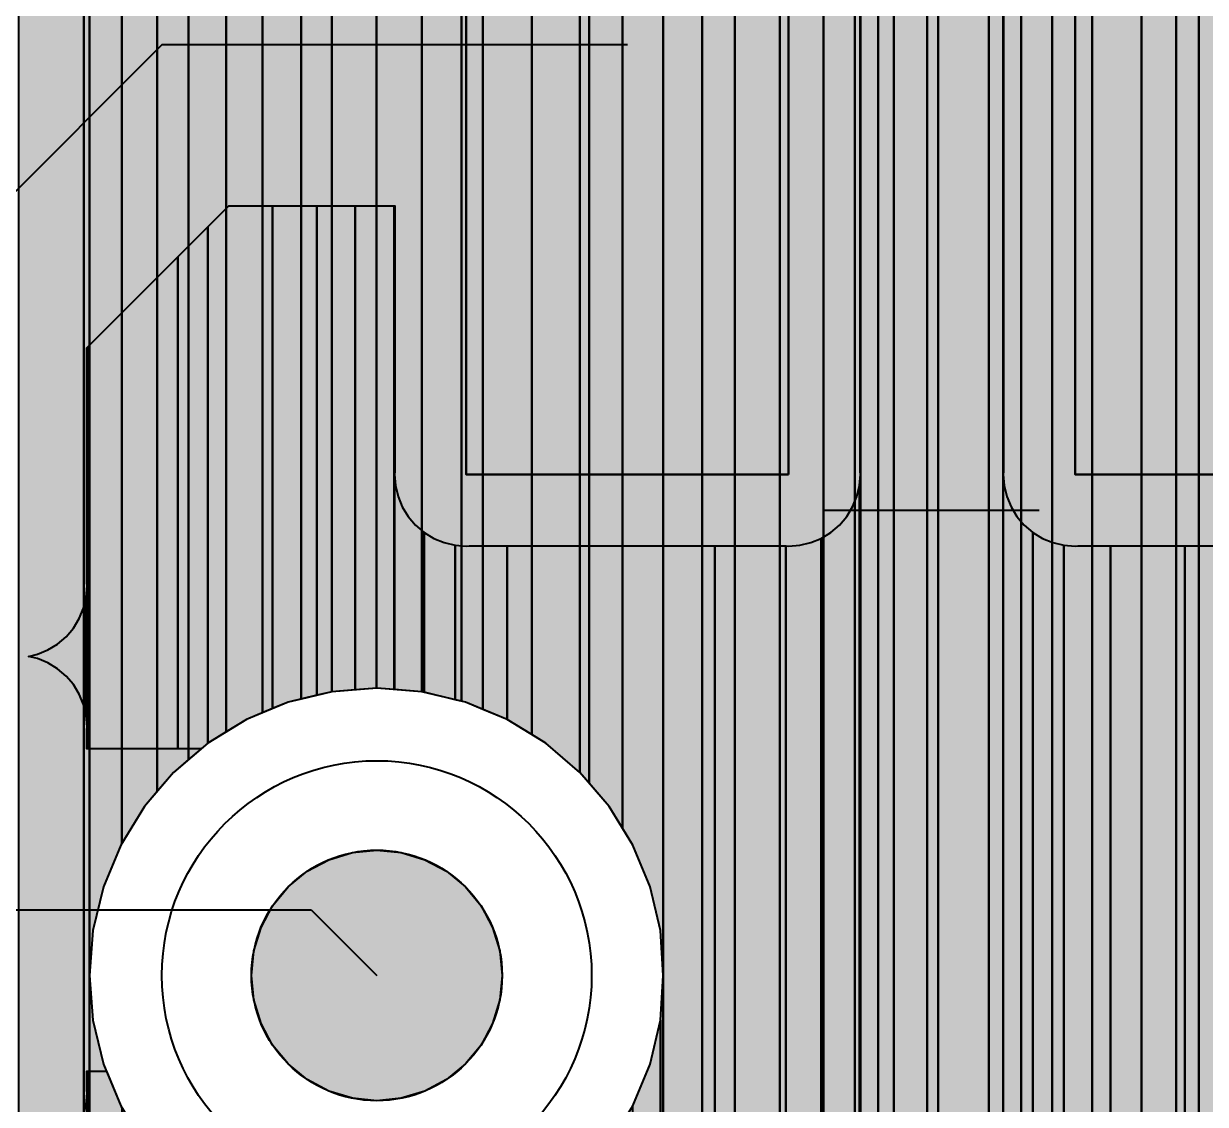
# Model space of a CAD drawing. Header units: millimetres. Extents: x 2 to 110, y 3 to 56.
# Drawn here: x 69.881 to 74.073, y 41.852 to 45.688 of the extents above; entities that cross this region are included whole.
import ezdxf

# ---------------------------------------------------------------- set-up
doc = ezdxf.new("R2010")
doc.units = ezdxf.units.MM
for name, color, linetype in [('bottom_copper', 7, 'Continuous'), ('drill_plated', 7, 'Continuous'), ('top_copper', 7, 'Continuous'), ('top_silk', 7, 'Continuous')]:
    doc.layers.add(name, color=color, linetype=linetype)

# ---------------------------------------------------------------- blocks, each defined once
blk = doc.blocks.new('Block24563')
at = {"layer": 'bottom_copper', "lineweight": 40}
for points in [[(1.1938, 22.1541), (1.0575, 22.0705), (1.016, 22.035), (1.016, 51.435), (1.1938, 51.435), (1.1938, 22.1541)], [(1.016, 22.035), (0.9359, 21.9666), (0.9359, 49.412), (0.9663, 49.4854), (1.006, 49.6506), (1.016, 49.82), (1.016, 22.035)], [(0.9359, 21.9666), (0.832, 21.845), (0.8125, 21.8132), (0.8125, 49.1835), (0.9013, 49.3284), (0.9359, 49.412), (0.9359, 21.9666)], [(0.8125, 21.8132), (0.7484, 21.7087), (0.6872, 21.5609), (0.6499, 21.4054), (0.6374, 21.246), (0.6374, 48.999), (0.7022, 49.0543), (0.8125, 49.1835), (0.8125, 21.8132)], [(0.6374, 2.2585), (0.5845, 2.1965), (0.4957, 2.0516), (0.4957, 48.8966), (0.573, 48.944), (0.6374, 48.999), (0.6374, 2.2585)], [(0.4957, 2.0516), (0.4307, 1.8946), (0.391, 1.7294), (0.3865, 1.6721), (0.3865, 48.838), (0.4281, 48.8552), (0.4957, 48.8966), (0.4957, 2.0516)], [(0.3865, 24.294), (0.3771, 24.4534), (0.3398, 24.6089), (0.2786, 24.7567), (0.2711, 24.7689), (0.2711, 48.7902), (0.3865, 48.838), (0.3865, 24.294)], [(0.2711, 24.7689), (0.195, 24.893), (0.0911, 25.0146), (0.0911, 48.7493), (0.1059, 48.7505), (0.2711, 48.7902), (0.2711, 24.7689)], [(0.0911, 25.0146), (-0.0305, 25.1185), (-0.0652, 25.1398), (-0.0652, 48.7373), (-0.0635, 48.7372), (0.0911, 48.7493), (0.0911, 25.0146)]]:
    blk.add_hatch(color=7, dxfattribs=at).paths.add_polyline_path(points, flags=0)
at = {"layer": 'bottom_copper', "color": 7, "lineweight": 40}
for points in [[(1.1938, 22.1541), (1.0575, 22.0705), (1.016, 22.035), (1.016, 51.435), (1.1938, 51.435), (1.1938, 22.1541)], [(1.016, 22.035), (0.9359, 21.9666), (0.9359, 49.412), (0.9663, 49.4854), (1.006, 49.6506), (1.016, 49.82), (1.016, 22.035)], [(0.9359, 21.9666), (0.832, 21.845), (0.8125, 21.8132), (0.8125, 49.1835), (0.9013, 49.3284), (0.9359, 49.412), (0.9359, 21.9666)], [(0.8125, 21.8132), (0.7484, 21.7087), (0.6872, 21.5609), (0.6499, 21.4054), (0.6374, 21.246), (0.6374, 48.999), (0.7022, 49.0543), (0.8125, 49.1835), (0.8125, 21.8132)], [(0.6374, 2.2585), (0.5845, 2.1965), (0.4957, 2.0516), (0.4957, 48.8966), (0.573, 48.944), (0.6374, 48.999), (0.6374, 2.2585)], [(0.4957, 2.0516), (0.4307, 1.8946), (0.391, 1.7294), (0.3865, 1.6721), (0.3865, 48.838), (0.4281, 48.8552), (0.4957, 48.8966), (0.4957, 2.0516)], [(0.3865, 24.294), (0.3771, 24.4534), (0.3398, 24.6089), (0.2786, 24.7567), (0.2711, 24.7689), (0.2711, 48.7902), (0.3865, 48.838), (0.3865, 24.294)], [(0.2711, 24.7689), (0.195, 24.893), (0.0911, 25.0146), (0.0911, 48.7493), (0.1059, 48.7505), (0.2711, 48.7902), (0.2711, 24.7689)], [(0.0911, 25.0146), (-0.0305, 25.1185), (-0.0652, 25.1398), (-0.0652, 48.7373), (-0.0635, 48.7372), (0.0911, 48.7493), (0.0911, 25.0146)]]:
    blk.add_lwpolyline(points, close=True, dxfattribs=at)
blk = doc.blocks.new('Block25898')
at = {"layer": 'bottom_copper', "lineweight": 40}
for points in [[(0.39, 37.2115), (0.3033, 37.2647), (0.2161, 37.3008), (0.2161, 49.0196), (0.39, 49.0196), (0.39, 37.2115)], [(0.5612, 37.0772), (0.4396, 37.1811), (0.39, 37.2115), (0.39, 49.0196), (0.5612, 49.0196), (0.5612, 37.0772)], [(0.5938, 37.039), (0.5612, 37.0772), (0.5612, 49.0196), (0.5938, 49.0196), (0.5938, 37.039)], [(0.2161, 37.3008), (0.1555, 37.3259), (0.1413, 37.3293), (0.1413, 47.0093), (0.1664, 47.07), (0.2061, 47.2352), (0.2161, 47.4046), (0.2161, 37.3008)], [(0.7118, 36.8794), (0.6651, 36.9556), (0.5938, 37.039), (0.5938, 47.4046), (0.6071, 47.2352), (0.6468, 47.07), (0.7118, 46.913), (0.7118, 36.8794)], [(0.1413, 37.3293), (0, 37.3632), (0, 46.7533), (0.0126, 46.7681), (0.1014, 46.913), (0.1413, 47.0093), (0.1413, 37.3293)], [(0.8566, 36.3566), (0.8472, 36.516), (0.8099, 36.6715), (0.7487, 36.8193), (0.7118, 36.8794), (0.7118, 46.913), (0.8006, 46.7681), (0.8566, 46.7025), (0.8566, 36.3566)], [(0, 37.3632), (-0.1594, 37.3757), (-0.161, 37.3756), (-0.161, 46.5849), (-0.0977, 46.6389), (0, 46.7533), (0, 37.3632)], [(0.9952, 22.8886), (0.9512, 22.8852), (0.8566, 22.8625), (0.8566, 46.7025), (0.9109, 46.6389), (0.9952, 46.5669), (0.9952, 22.8886)], [(1.1106, 22.8977), (0.9952, 22.8886), (0.9952, 46.5669), (1.0401, 46.5286), (1.1106, 46.4854), (1.1106, 22.8977)], [(1.27, 22.8852), (1.1106, 22.8977), (1.1106, 46.4854), (1.185, 46.4398), (1.27, 46.4046), (1.27, 22.8852)], [(1.4255, 22.8479), (1.27, 22.8852), (1.27, 46.4046), (1.342, 46.3748), (1.4255, 46.3547), (1.4255, 22.8479)], [(1.5366, 22.8019), (1.4255, 22.8479), (1.4255, 46.3547), (1.5072, 46.3351), (1.5366, 46.3328), (1.5366, 22.8019)], [(1.6749, 22.7244), (1.5733, 22.7867), (1.5366, 22.8019), (1.5366, 46.3328), (1.6749, 46.3219), (1.6749, 22.7244)], [(0.8566, 22.8625), (0.7957, 22.8479), (0.7487, 22.8284), (0.7487, 35.8939), (0.8099, 36.0417), (0.8472, 36.1972), (0.8566, 36.3566), (0.8566, 22.8625)]]:
    blk.add_hatch(color=7, dxfattribs=at).paths.add_polyline_path(points, flags=0)
at = {"layer": 'bottom_copper', "color": 7, "lineweight": 40}
for points in [[(0.39, 37.2115), (0.3033, 37.2647), (0.2161, 37.3008), (0.2161, 49.0196), (0.39, 49.0196), (0.39, 37.2115)], [(0.5612, 37.0772), (0.4396, 37.1811), (0.39, 37.2115), (0.39, 49.0196), (0.5612, 49.0196), (0.5612, 37.0772)], [(0.5938, 37.039), (0.5612, 37.0772), (0.5612, 49.0196), (0.5938, 49.0196), (0.5938, 37.039)], [(0.2161, 37.3008), (0.1555, 37.3259), (0.1413, 37.3293), (0.1413, 47.0093), (0.1664, 47.07), (0.2061, 47.2352), (0.2161, 47.4046), (0.2161, 37.3008)], [(0.7118, 36.8794), (0.6651, 36.9556), (0.5938, 37.039), (0.5938, 47.4046), (0.6071, 47.2352), (0.6468, 47.07), (0.7118, 46.913), (0.7118, 36.8794)], [(0.1413, 37.3293), (0, 37.3632), (0, 46.7533), (0.0126, 46.7681), (0.1014, 46.913), (0.1413, 47.0093), (0.1413, 37.3293)], [(0.8566, 36.3566), (0.8472, 36.516), (0.8099, 36.6715), (0.7487, 36.8193), (0.7118, 36.8794), (0.7118, 46.913), (0.8006, 46.7681), (0.8566, 46.7025), (0.8566, 36.3566)], [(0, 37.3632), (-0.1594, 37.3757), (-0.161, 37.3756), (-0.161, 46.5849), (-0.0977, 46.6389), (0, 46.7533), (0, 37.3632)], [(0.9952, 22.8886), (0.9512, 22.8852), (0.8566, 22.8625), (0.8566, 46.7025), (0.9109, 46.6389), (0.9952, 46.5669), (0.9952, 22.8886)], [(1.1106, 22.8977), (0.9952, 22.8886), (0.9952, 46.5669), (1.0401, 46.5286), (1.1106, 46.4854), (1.1106, 22.8977)], [(1.27, 22.8852), (1.1106, 22.8977), (1.1106, 46.4854), (1.185, 46.4398), (1.27, 46.4046), (1.27, 22.8852)], [(1.4255, 22.8479), (1.27, 22.8852), (1.27, 46.4046), (1.342, 46.3748), (1.4255, 46.3547), (1.4255, 22.8479)], [(1.5366, 22.8019), (1.4255, 22.8479), (1.4255, 46.3547), (1.5072, 46.3351), (1.5366, 46.3328), (1.5366, 22.8019)], [(1.6749, 22.7244), (1.5733, 22.7867), (1.5366, 22.8019), (1.5366, 46.3328), (1.6749, 46.3219), (1.6749, 22.7244)], [(0.8566, 22.8625), (0.7957, 22.8479), (0.7487, 22.8284), (0.7487, 35.8939), (0.8099, 36.0417), (0.8472, 36.1972), (0.8566, 36.3566), (0.8566, 22.8625)]]:
    blk.add_lwpolyline(points, close=True, dxfattribs=at)
blk = doc.blocks.new('Block27405')
at = {"layer": 'bottom_copper', "lineweight": 40}
for points in [[(2.1763, 39.791), (2.0185, 39.7786), (2.0185, 48.8877), (2.1104, 48.944), (2.1763, 49.0003), (2.1763, 39.791)], [(1.1393, 2.6395), (0.9079, 2.6395), (0.9079, 48.9008), (0.9823, 48.8552), (1.1393, 48.7902), (1.1393, 2.6395)], [(2.0185, 39.7786), (1.9093, 39.7524), (1.9093, 48.8319), (1.9655, 48.8552), (2.0185, 48.8877), (2.0185, 39.7786)], [(1.9093, 39.7524), (1.863, 39.7413), (1.773, 39.704), (1.773, 48.7817), (1.8085, 48.7902), (1.9093, 48.8319), (1.9093, 39.7524)], [(1.1588, 2.6395), (1.1393, 2.6395), (1.1393, 48.7902), (1.1588, 48.7855), (1.1588, 2.6395)], [(1.2734, 39.2406), (1.2698, 39.2347), (1.2086, 39.0869), (1.1713, 38.9314), (1.1588, 38.772), (1.1588, 48.7855), (1.2734, 48.758), (1.2734, 39.2406)], [(1.3991, 39.4245), (1.3534, 39.371), (1.2734, 39.2406), (1.2734, 48.758), (1.3045, 48.7505), (1.3991, 48.7431), (1.3991, 39.4245)], [(1.6433, 39.636), (1.5789, 39.5965), (1.5104, 39.538), (1.5104, 48.7401), (1.6433, 48.7505), (1.6433, 39.636)], [(1.773, 39.704), (1.7152, 39.6801), (1.6433, 39.636), (1.6433, 48.7505), (1.773, 48.7817), (1.773, 39.704)], [(1.5104, 39.538), (1.4573, 39.4926), (1.3991, 39.4245), (1.3991, 48.7431), (1.4739, 48.7372), (1.5104, 48.7401), (1.5104, 39.538)], [(1.2734, 2.6395), (1.1588, 2.6395), (1.1588, 38.772), (1.1713, 38.6126), (1.2086, 38.4571), (1.2698, 38.3093), (1.2734, 38.3034), (1.2734, 2.6395)]]:
    blk.add_hatch(color=7, dxfattribs=at).paths.add_polyline_path(points, flags=0)
at = {"layer": 'bottom_copper', "color": 7, "lineweight": 40}
for points in [[(2.1763, 39.791), (2.0185, 39.7786), (2.0185, 48.8877), (2.1104, 48.944), (2.1763, 49.0003), (2.1763, 39.791)], [(1.1393, 2.6395), (0.9079, 2.6395), (0.9079, 48.9008), (0.9823, 48.8552), (1.1393, 48.7902), (1.1393, 2.6395)], [(2.0185, 39.7786), (1.9093, 39.7524), (1.9093, 48.8319), (1.9655, 48.8552), (2.0185, 48.8877), (2.0185, 39.7786)], [(1.9093, 39.7524), (1.863, 39.7413), (1.773, 39.704), (1.773, 48.7817), (1.8085, 48.7902), (1.9093, 48.8319), (1.9093, 39.7524)], [(1.1588, 2.6395), (1.1393, 2.6395), (1.1393, 48.7902), (1.1588, 48.7855), (1.1588, 2.6395)], [(1.2734, 39.2406), (1.2698, 39.2347), (1.2086, 39.0869), (1.1713, 38.9314), (1.1588, 38.772), (1.1588, 48.7855), (1.2734, 48.758), (1.2734, 39.2406)], [(1.3991, 39.4245), (1.3534, 39.371), (1.2734, 39.2406), (1.2734, 48.758), (1.3045, 48.7505), (1.3991, 48.7431), (1.3991, 39.4245)], [(1.6433, 39.636), (1.5789, 39.5965), (1.5104, 39.538), (1.5104, 48.7401), (1.6433, 48.7505), (1.6433, 39.636)], [(1.773, 39.704), (1.7152, 39.6801), (1.6433, 39.636), (1.6433, 48.7505), (1.773, 48.7817), (1.773, 39.704)], [(1.5104, 39.538), (1.4573, 39.4926), (1.3991, 39.4245), (1.3991, 48.7431), (1.4739, 48.7372), (1.5104, 48.7401), (1.5104, 39.538)], [(1.2734, 2.6395), (1.1588, 2.6395), (1.1588, 38.772), (1.1713, 38.6126), (1.2086, 38.4571), (1.2698, 38.3093), (1.2734, 38.3034), (1.2734, 2.6395)]]:
    blk.add_lwpolyline(points, close=True, dxfattribs=at)
blk = doc.blocks.new('Block95512')
at = {"layer": 'top_copper', "lineweight": 40}
for points in [[(0.2702, -0.2454), (0.2191, -0.1943), (0.2191, 21.8697), (0.2702, 21.8909), (0.2702, -0.2454)], [(0.2191, -0.1943), (0.1065, -0.0817), (0.0967, -0.0703), (0.0511, -0.0313), (0, 0), (0, 21.8258), (0.0539, 21.83), (0.2191, 21.8697), (0.2191, -0.1943)], [(0, 0), (-0.0554, 0.023), (-0.1137, 0.037), (-0.1172, 0.0372), (-0.1172, 21.8168), (-0.1155, 21.8167), (0, 21.8258), (0, 0)], [(0.271, 13.6394), (0.2702, 13.6295), (0.2702, 16.6775), (0.271, 16.6675), (0.271, 13.6394)], [(0.3752, -0.3215), (0.3463, -0.3215), (0.2702, -0.2454), (0.2702, 13.6295), (0.2733, 13.5897), (0.2827, 13.5508), (0.298, 13.5138), (0.3189, 13.4797), (0.3448, 13.4493), (0.3752, 13.4234), (0.3752, -0.3215)], [(0.4851, -0.3215), (0.3752, -0.3215), (0.3752, 13.4234), (0.4093, 13.4025), (0.4463, 13.3872), (0.4851, 13.3779), (0.4851, -0.3215)], [(0.6502, -0.3215), (0.4851, -0.3215), (0.4851, 13.3779), (0.525, 13.3747), (0.535, 13.3755), (0.6502, 13.3755), (0.6502, -0.3215)], [(0.9143, -0.3215), (0.6502, -0.3215), (0.6502, 13.3755), (0.9143, 13.3755), (0.9143, -0.3215)], [(1.3417, -0.3215), (0.9143, -0.3215), (0.9143, 13.3755), (1.3417, 13.3755), (1.3417, -0.3215)]]:
    blk.add_hatch(color=7, dxfattribs=at).paths.add_polyline_path(points, flags=0)
at = {"layer": 'top_copper', "color": 7, "lineweight": 40}
for points in [[(0.2702, -0.2454), (0.2191, -0.1943), (0.2191, 21.8697), (0.2702, 21.8909), (0.2702, -0.2454)], [(0.2191, -0.1943), (0.1065, -0.0817), (0.0967, -0.0703), (0.0511, -0.0313), (0, 0), (0, 21.8258), (0.0539, 21.83), (0.2191, 21.8697), (0.2191, -0.1943)], [(0, 0), (-0.0554, 0.023), (-0.1137, 0.037), (-0.1172, 0.0372), (-0.1172, 21.8168), (-0.1155, 21.8167), (0, 21.8258), (0, 0)], [(0.271, 13.6394), (0.2702, 13.6295), (0.2702, 16.6775), (0.271, 16.6675), (0.271, 13.6394)], [(0.3752, -0.3215), (0.3463, -0.3215), (0.2702, -0.2454), (0.2702, 13.6295), (0.2733, 13.5897), (0.2827, 13.5508), (0.298, 13.5138), (0.3189, 13.4797), (0.3448, 13.4493), (0.3752, 13.4234), (0.3752, -0.3215)], [(0.4851, -0.3215), (0.3752, -0.3215), (0.3752, 13.4234), (0.4093, 13.4025), (0.4463, 13.3872), (0.4851, 13.3779), (0.4851, -0.3215)], [(0.6502, -0.3215), (0.4851, -0.3215), (0.4851, 13.3779), (0.525, 13.3747), (0.535, 13.3755), (0.6502, 13.3755), (0.6502, -0.3215)], [(0.9143, -0.3215), (0.6502, -0.3215), (0.6502, 13.3755), (0.9143, 13.3755), (0.9143, -0.3215)], [(1.3417, -0.3215), (0.9143, -0.3215), (0.9143, 13.3755), (1.3417, 13.3755), (1.3417, -0.3215)]]:
    blk.add_lwpolyline(points, close=True, dxfattribs=at)
blk = doc.blocks.new('Block96932')
at = {"layer": 'top_copper', "lineweight": 40}
for points in [[(2.377, -2.2456), (2.3621, -2.2468), (2.3143, -2.2468), (2.3143, 19.5389), (2.377, 19.5339), (2.377, -2.2456)], [(2.4333, -2.2501), (2.377, -2.2456), (2.377, 19.5339), (2.4333, 19.5295), (2.4333, -2.2501)], [(2.3143, 11.3422), (2.3135, 11.3522), (2.3135, 14.3803), (2.3143, 14.3902), (2.3143, 11.3422)], [(0.2296, 10.5109), (0.1363, 10.4723), (0, 10.3887), (0, 12.221), (0.0737, 12.2947), (0.2296, 12.2947), (0.2296, 10.5109)], [(0.3866, 10.5581), (0.2841, 10.5335), (0.2296, 10.5109), (0.2296, 12.2947), (0.3866, 12.2947), (0.3866, 10.5581)], [(0.5219, 10.5773), (0.4396, 10.5708), (0.3866, 10.5581), (0.3866, 12.2947), (0.5219, 12.2947), (0.5219, 10.5773)], [(0.6607, 10.5785), (0.599, 10.5833), (0.5219, 10.5773), (0.5219, 12.2947), (0.6607, 12.2947), (0.6607, 10.5785)], [(0.6617, 10.5784), (0.6607, 10.5785), (0.6607, 12.2947), (0.6617, 12.2947), (0.6617, 10.5784)], [(0.6625, 11.3521), (0.6617, 11.3422), (0.6617, 12.2947), (0.6625, 12.2947), (0.6625, 11.3521)], [(0, 10.3887), (-0.0244, 10.3679), (-0.1067, 10.3679), (-0.1067, 12.1143), (0, 12.221), (0, 10.3887)], [(0.7667, 10.5688), (0.7584, 10.5708), (0.6617, 10.5784), (0.6617, 11.3422), (0.6648, 11.3024), (0.6742, 11.2635), (0.6895, 11.2265), (0.7104, 11.1924), (0.7363, 11.162), (0.7667, 11.1361), (0.7667, 10.5688)], [(2.3143, -2.2468), (2.3112, -2.2468), (2.3111, 11.3023), (2.3143, 11.3422), (2.3143, -2.2468)], [(2.3111, -2.2468), (2.1752, -2.2468), (2.1752, 11.1152), (2.2093, 11.1361), (2.2397, 11.162), (2.2656, 11.1924), (2.2865, 11.2265), (2.3018, 11.2635), (2.3111, 11.3023), (2.3111, -2.2468)], [(0.8766, 10.5424), (0.7667, 10.5688), (0.7667, 11.1361), (0.8008, 11.1152), (0.8378, 11.0999), (0.8766, 11.0906), (0.8766, 10.5424)], [(2.1752, -2.2468), (2.0495, -2.2468), (2.0495, 11.0882), (2.0595, 11.0874), (2.0994, 11.0906), (2.1382, 11.0999), (2.1752, 11.1152), (2.1752, -2.2468)], [(1.0617, 10.4723), (0.9139, 10.5335), (0.8766, 10.5424), (0.8766, 11.0906), (0.9165, 11.0874), (0.9265, 11.0882), (1.0617, 11.0882), (1.0617, 10.4723)], [(1.3196, 10.2848), (1.198, 10.3887), (1.0617, 10.4723), (1.0617, 11.0882), (1.3196, 11.0882), (1.3196, 10.2848)], [(1.4702, 10.0871), (1.4235, 10.1632), (1.3196, 10.2848), (1.3196, 11.0882), (1.4702, 11.0882), (1.4702, 10.0871)], [(1.615, 9.5642), (1.6056, 9.7236), (1.5683, 9.8791), (1.5071, 10.0269), (1.4702, 10.0871), (1.4702, 11.0882), (1.615, 11.0882), (1.615, 9.5642)], [(1.7985, -2.2468), (1.615, -2.2468), (1.615, 11.0882), (1.7985, 11.0882), (1.7985, -2.2468)], [(2.0495, -2.2468), (1.7985, -2.2468), (1.7985, 11.0882), (2.0495, 11.0882), (2.0495, -2.2468)], [(1.615, -2.2468), (1.6056, -2.2468), (1.6056, 9.4048), (1.615, 9.5642), (1.615, -2.2468)], [(1.6056, -2.2468), (1.4235, -2.2468), (1.4235, 8.9652), (1.5071, 9.1015), (1.5683, 9.2493), (1.6056, 9.4048), (1.6056, -2.2468)]]:
    blk.add_hatch(color=7, dxfattribs=at).paths.add_polyline_path(points, flags=0)
at = {"layer": 'top_copper', "color": 7, "lineweight": 40}
for points in [[(2.377, -2.2456), (2.3621, -2.2468), (2.3143, -2.2468), (2.3143, 19.5389), (2.377, 19.5339), (2.377, -2.2456)], [(2.4333, -2.2501), (2.377, -2.2456), (2.377, 19.5339), (2.4333, 19.5295), (2.4333, -2.2501)], [(2.3143, 11.3422), (2.3135, 11.3522), (2.3135, 14.3803), (2.3143, 14.3902), (2.3143, 11.3422)], [(0.2296, 10.5109), (0.1363, 10.4723), (0, 10.3887), (0, 12.221), (0.0737, 12.2947), (0.2296, 12.2947), (0.2296, 10.5109)], [(0.3866, 10.5581), (0.2841, 10.5335), (0.2296, 10.5109), (0.2296, 12.2947), (0.3866, 12.2947), (0.3866, 10.5581)], [(0.5219, 10.5773), (0.4396, 10.5708), (0.3866, 10.5581), (0.3866, 12.2947), (0.5219, 12.2947), (0.5219, 10.5773)], [(0.6607, 10.5785), (0.599, 10.5833), (0.5219, 10.5773), (0.5219, 12.2947), (0.6607, 12.2947), (0.6607, 10.5785)], [(0.6617, 10.5784), (0.6607, 10.5785), (0.6607, 12.2947), (0.6617, 12.2947), (0.6617, 10.5784)], [(0.6625, 11.3521), (0.6617, 11.3422), (0.6617, 12.2947), (0.6625, 12.2947), (0.6625, 11.3521)], [(0, 10.3887), (-0.0244, 10.3679), (-0.1067, 10.3679), (-0.1067, 12.1143), (0, 12.221), (0, 10.3887)], [(0.7667, 10.5688), (0.7584, 10.5708), (0.6617, 10.5784), (0.6617, 11.3422), (0.6648, 11.3024), (0.6742, 11.2635), (0.6895, 11.2265), (0.7104, 11.1924), (0.7363, 11.162), (0.7667, 11.1361), (0.7667, 10.5688)], [(2.3143, -2.2468), (2.3112, -2.2468), (2.3111, 11.3023), (2.3143, 11.3422), (2.3143, -2.2468)], [(2.3111, -2.2468), (2.1752, -2.2468), (2.1752, 11.1152), (2.2093, 11.1361), (2.2397, 11.162), (2.2656, 11.1924), (2.2865, 11.2265), (2.3018, 11.2635), (2.3111, 11.3023), (2.3111, -2.2468)], [(0.8766, 10.5424), (0.7667, 10.5688), (0.7667, 11.1361), (0.8008, 11.1152), (0.8378, 11.0999), (0.8766, 11.0906), (0.8766, 10.5424)], [(2.1752, -2.2468), (2.0495, -2.2468), (2.0495, 11.0882), (2.0595, 11.0874), (2.0994, 11.0906), (2.1382, 11.0999), (2.1752, 11.1152), (2.1752, -2.2468)], [(1.0617, 10.4723), (0.9139, 10.5335), (0.8766, 10.5424), (0.8766, 11.0906), (0.9165, 11.0874), (0.9265, 11.0882), (1.0617, 11.0882), (1.0617, 10.4723)], [(1.3196, 10.2848), (1.198, 10.3887), (1.0617, 10.4723), (1.0617, 11.0882), (1.3196, 11.0882), (1.3196, 10.2848)], [(1.4702, 10.0871), (1.4235, 10.1632), (1.3196, 10.2848), (1.3196, 11.0882), (1.4702, 11.0882), (1.4702, 10.0871)], [(1.615, 9.5642), (1.6056, 9.7236), (1.5683, 9.8791), (1.5071, 10.0269), (1.4702, 10.0871), (1.4702, 11.0882), (1.615, 11.0882), (1.615, 9.5642)], [(1.7985, -2.2468), (1.615, -2.2468), (1.615, 11.0882), (1.7985, 11.0882), (1.7985, -2.2468)], [(2.0495, -2.2468), (1.7985, -2.2468), (1.7985, 11.0882), (2.0495, 11.0882), (2.0495, -2.2468)], [(1.615, -2.2468), (1.6056, -2.2468), (1.6056, 9.4048), (1.615, 9.5642), (1.615, -2.2468)], [(1.6056, -2.2468), (1.4235, -2.2468), (1.4235, 8.9652), (1.5071, 9.1015), (1.5683, 9.2493), (1.6056, 9.4048), (1.6056, -2.2468)]]:
    blk.add_lwpolyline(points, close=True, dxfattribs=at)
blk = doc.blocks.new('Block97161')
at = {"layer": 'top_copper', "lineweight": 40}
for points in [[(0.3248, -0.1183), (0.0031, -0.1183), (0.0031, 1.3064), (0.3248, 1.6281), (0.3248, -0.1183)], [(0.0031, 0.46), (0.0023, 0.47), (0.0023, 1.3056), (0.0031, 1.3064), (0.0031, 0.46)], [(0, 0), (-0.0094, 0.0389), (-0.0247, 0.0758), (-0.0456, 0.1099), (-0.0715, 0.1403), (-0.1019, 0.1663), (-0.136, 0.1872), (-0.173, 0.2025), (-0.2047, 0.2101), (-0.173, 0.2177), (-0.136, 0.233), (-0.1019, 0.2539), (-0.0715, 0.2799), (-0.0456, 0.3103), (-0.0247, 0.3444), (-0.0094, 0.3813), (0, 0.4202), (0, 0)], [(0.0031, -0.0398), (0, -0.0001), (0, 0.4202), (0.0031, 0.46), (0.0031, -0.0398)], [(0.0031, -0.1183), (0.0023, -0.1183), (0.0023, -0.0498), (0.0031, -0.0398), (0.0031, -0.1183)]]:
    blk.add_hatch(color=7, dxfattribs=at).paths.add_polyline_path(points, flags=0)
at = {"layer": 'top_copper', "color": 7, "lineweight": 40}
for points in [[(0.3248, -0.1183), (0.0031, -0.1183), (0.0031, 1.3064), (0.3248, 1.6281), (0.3248, -0.1183)], [(0.0031, 0.46), (0.0023, 0.47), (0.0023, 1.3056), (0.0031, 1.3064), (0.0031, 0.46)], [(0, 0), (-0.0094, 0.0389), (-0.0247, 0.0758), (-0.0456, 0.1099), (-0.0715, 0.1403), (-0.1019, 0.1663), (-0.136, 0.1872), (-0.173, 0.2025), (-0.2047, 0.2101), (-0.173, 0.2177), (-0.136, 0.233), (-0.1019, 0.2539), (-0.0715, 0.2799), (-0.0456, 0.3103), (-0.0247, 0.3444), (-0.0094, 0.3813), (0, 0.4202), (0, 0)], [(0.0031, -0.0398), (0, -0.0001), (0, 0.4202), (0.0031, 0.46), (0.0031, -0.0398)], [(0.0031, -0.1183), (0.0023, -0.1183), (0.0023, -0.0498), (0.0031, -0.0398), (0.0031, -0.1183)]]:
    blk.add_lwpolyline(points, close=True, dxfattribs=at)
blk = doc.blocks.new('Block99773')
at = {"layer": 'top_copper', "lineweight": 40}
for points in [[(5.4552, 18.3122), (5.4544, 18.3221), (5.4544, 18.3907), (5.4552, 18.3907), (5.4552, 18.3122)], [(5.7769, 9.1658), (5.4552, 9.1658), (5.4552, 18.3907), (5.5234, 18.3907), (5.5745, 18.2673), (5.6581, 18.131), (5.762, 18.0094), (5.7769, 17.9966), (5.7769, 9.1658)], [(5.4552, 9.1658), (5.3332, 9.1658), (5.2794, 9.2118), (5.2497, 9.23), (5.2027, 9.2588), (5.176, 9.2698), (5.1195, 9.2932), (5.0888, 9.3006), (5.0321, 9.3142), (4.9423, 9.3213), (4.92, 9.3195), (4.5291, 9.3195), (4.5291, 18.0582), (5.1904, 18.0582), (5.2004, 18.0574), (5.2403, 18.0605), (5.2791, 18.0699), (5.3161, 18.0852), (5.3502, 18.1061), (5.3806, 18.132), (5.4065, 18.1624), (5.4274, 18.1965), (5.4427, 18.2335), (5.4521, 18.2723), (5.4552, 18.3122), (5.4552, 9.1658)]]:
    blk.add_hatch(color=7, dxfattribs=at).paths.add_polyline_path(points, flags=0)
at = {"layer": 'top_copper', "color": 7, "lineweight": 40}
for points in [[(5.4552, 18.3122), (5.4544, 18.3221), (5.4544, 18.3907), (5.4552, 18.3907), (5.4552, 18.3122)], [(5.7769, 9.1658), (5.4552, 9.1658), (5.4552, 18.3907), (5.5234, 18.3907), (5.5745, 18.2673), (5.6581, 18.131), (5.762, 18.0094), (5.7769, 17.9966), (5.7769, 9.1658)]]:
    blk.add_lwpolyline(points, close=True, dxfattribs=at)
blk.add_lwpolyline([(4.5291, 9.3195), (4.5291, 18.0582), (5.1904, 18.0582), (5.2004, 18.0574), (5.2403, 18.0605), (5.2791, 18.0699), (5.3161, 18.0852), (5.3502, 18.1061), (5.3806, 18.132), (5.4065, 18.1624), (5.4274, 18.1965), (5.4427, 18.2335), (5.4521, 18.2723), (5.4552, 18.3122), (5.4552, 9.1658)], dxfattribs=at)

msp = doc.modelspace()

# ---------------------------------------------------------------- hatches: boundary and pattern name
at = {"layer": 'bottom_copper', "lineweight": 40}
msp.add_hatch(color=7, dxfattribs=at).paths.add_polyline_path([(71.57, 42.2233), (71.5447, 42.1399), (71.5036, 42.063), (71.4483, 41.9957), (71.381, 41.9404), (71.3041, 41.8993), (71.2207, 41.874), (71.134, 41.8655), (71.0473, 41.874), (70.9639, 41.8993), (70.887, 41.9404), (70.8197, 41.9957), (70.7644, 42.063), (70.7233, 42.1399), (70.698, 42.2233), (70.6895, 42.31), (70.698, 42.3967), (70.7233, 42.4801), (70.7644, 42.557), (70.8197, 42.6243), (70.887, 42.6796), (70.9639, 42.7207), (71.0473, 42.746), (71.134, 42.7545), (71.2207, 42.746), (71.3041, 42.7207), (71.381, 42.6796), (71.4483, 42.6243), (71.5036, 42.557), (71.5447, 42.4801), (71.57, 42.3967), (71.5785, 42.31), (71.57, 42.2233)], flags=0)
at = {"layer": 'drill_plated', "lineweight": 40}
msp.add_hatch(color=7, dxfattribs=at).paths.add_polyline_path([(71.57, 42.2233), (71.5447, 42.1399), (71.5036, 42.063), (71.4483, 41.9957), (71.381, 41.9404), (71.3041, 41.8993), (71.2207, 41.874), (71.134, 41.8655), (71.0473, 41.874), (70.9639, 41.8993), (70.887, 41.9404), (70.8197, 41.9957), (70.7644, 42.063), (70.7233, 42.1399), (70.698, 42.2233), (70.6895, 42.31), (70.698, 42.3967), (70.7233, 42.4801), (70.7644, 42.557), (70.8197, 42.6243), (70.887, 42.6796), (70.9639, 42.7207), (71.0473, 42.746), (71.134, 42.7545), (71.2207, 42.746), (71.3041, 42.7207), (71.381, 42.6796), (71.4483, 42.6243), (71.5036, 42.557), (71.5447, 42.4801), (71.57, 42.3967), (71.5785, 42.31), (71.57, 42.2233)], flags=0)
at = {"layer": 'top_copper', "lineweight": 40}
for points in [[(72.5945, 44.088), (71.4515, 44.088), (71.4515, 47.136), (72.5945, 47.136), (72.5945, 44.088)], [(74.7535, 44.088), (73.6105, 44.088), (73.6105, 47.136), (74.7535, 47.136), (74.7535, 44.088)], [(71.57, 42.2233), (71.5447, 42.1399), (71.5036, 42.063), (71.4483, 41.9957), (71.381, 41.9404), (71.3041, 41.8993), (71.2207, 41.874), (71.134, 41.8655), (71.0473, 41.874), (70.9639, 41.8993), (70.887, 41.9404), (70.8197, 41.9957), (70.7644, 42.063), (70.7233, 42.1399), (70.698, 42.2233), (70.6895, 42.31), (70.698, 42.3967), (70.7233, 42.4801), (70.7644, 42.557), (70.8197, 42.6243), (70.887, 42.6796), (70.9639, 42.7207), (71.0473, 42.746), (71.134, 42.7545), (71.2207, 42.746), (71.3041, 42.7207), (71.381, 42.6796), (71.4483, 42.6243), (71.5036, 42.557), (71.5447, 42.4801), (71.57, 42.3967), (71.5785, 42.31), (71.57, 42.2233)]]:
    msp.add_hatch(color=7, dxfattribs=at).paths.add_polyline_path(points, flags=0)

# ---------------------------------------------------------------- linework, layer by layer
at = {"layer": 'bottom_copper', "color": 7, "lineweight": 40}
for p, q in [((71.1324, 43.329), (71.1324, 52.5383)), ((71.1324, 52.5383), (71.1324, 43.329)), ((72.9683, 28.6778), (72.9683, 52.2753)), ((72.9683, 52.2753), (72.9683, 28.6778)), ((70.9746, 43.3166), (70.8191, 43.2793)), ((71.1324, 43.329), (70.9746, 43.3166)), ((71.134, 43.3291), (71.1324, 43.329)), ((71.2934, 43.3166), (71.134, 43.3291)), ((71.4489, 43.2793), (71.2934, 43.3166)), ((70.8191, 43.2793), (70.6713, 43.2181)), ((71.5967, 43.2181), (71.4489, 43.2793)), ((70.6713, 43.2181), (70.535, 43.1345)), ((71.733, 43.1345), (71.5967, 43.2181)), ((70.535, 43.1345), (70.4134, 43.0306)), ((71.8546, 43.0306), (71.733, 43.1345)), ((70.4134, 43.0306), (70.3095, 42.909)), ((71.9585, 42.909), (71.8546, 43.0306)), ((70.3095, 42.909), (70.2259, 42.7727)), ((72.0421, 42.7727), (71.9585, 42.909)), ((70.2259, 42.7727), (70.1647, 42.6249)), ((72.1033, 42.6249), (72.0421, 42.7727)), ((70.1647, 42.6249), (70.1274, 42.4694)), ((72.1406, 42.4694), (72.1033, 42.6249)), ((70.1274, 42.4694), (70.1149, 42.31)), ((72.15, 42.31), (72.1406, 42.4694)), ((70.1149, 42.31), (70.1274, 42.1506)), ((72.1406, 42.1506), (72.15, 42.31)), ((70.1274, 42.1506), (70.1647, 41.9951)), ((72.1033, 41.9951), (72.1406, 42.1506)), ((70.1647, 41.9951), (70.2259, 41.8473)), ((72.0421, 41.8473), (72.1033, 41.9951))]:
    msp.add_line(p, q, dxfattribs=at)
msp.add_lwpolyline([(71.57, 42.2233), (71.5447, 42.1399), (71.5036, 42.063), (71.4483, 41.9957), (71.381, 41.9404), (71.3041, 41.8993), (71.2207, 41.874), (71.134, 41.8655), (71.0473, 41.874), (70.9639, 41.8993), (70.887, 41.9404), (70.8197, 41.9957), (70.7644, 42.063), (70.7233, 42.1399), (70.698, 42.2233), (70.6895, 42.31), (70.698, 42.3967), (70.7233, 42.4801), (70.7644, 42.557), (70.8197, 42.6243), (70.887, 42.6796), (70.9639, 42.7207), (71.0473, 42.746), (71.134, 42.7545), (71.2207, 42.746), (71.3041, 42.7207), (71.381, 42.6796), (71.4483, 42.6243), (71.5036, 42.557), (71.5447, 42.4801), (71.57, 42.3967), (71.5785, 42.31), (71.57, 42.2233)], close=True, dxfattribs=at)
for major_axis in [(0.762, 0), (0.4445, 0)]:
    msp.add_ellipse((71.134, 42.31), major_axis=major_axis, ratio=1, dxfattribs=at)
at = {"layer": 'drill_plated', "color": 7, "lineweight": 40}
msp.add_lwpolyline([(71.57, 42.2233), (71.5447, 42.1399), (71.5036, 42.063), (71.4483, 41.9957), (71.381, 41.9404), (71.3041, 41.8993), (71.2207, 41.874), (71.134, 41.8655), (71.0473, 41.874), (70.9639, 41.8993), (70.887, 41.9404), (70.8197, 41.9957), (70.7644, 42.063), (70.7233, 42.1399), (70.698, 42.2233), (70.6895, 42.31), (70.698, 42.3967), (70.7233, 42.4801), (70.7644, 42.557), (70.8197, 42.6243), (70.887, 42.6796), (70.9639, 42.7207), (71.0473, 42.746), (71.134, 42.7545), (71.2207, 42.746), (71.3041, 42.7207), (71.381, 42.6796), (71.4483, 42.6243), (71.5036, 42.557), (71.5447, 42.4801), (71.57, 42.3967), (71.5785, 42.31), (71.57, 42.2233)], close=True, dxfattribs=at)
msp.add_ellipse((71.134, 42.31), major_axis=(0.4445, 0), ratio=1, dxfattribs=at)
at = {"layer": 'top_copper', "color": 7, "lineweight": 40}
for p, q in [((72.9683, 30.4957), (72.9683, 52.2753)), ((72.9683, 52.2753), (72.9683, 30.4957)), ((71.4515, 47.136), (71.4515, 44.088)), ((72.5945, 44.088), (72.5945, 47.136)), ((72.8485, 44.098), (72.8485, 47.1261)), ((73.3565, 47.126), (73.3565, 44.0979)), ((73.6105, 47.136), (73.6105, 44.088)), ((70.372, 45.612), (69.102, 44.342)), ((72.023, 45.612), (70.372, 45.612)), ((70.4283, 44.8601), (70.6087, 45.0405)), ((70.6087, 45.0405), (71.1975, 45.0405)), ((71.1975, 45.0405), (71.1975, 44.0979)), ((70.1058, 44.5376), (70.4283, 44.8601)), ((70.4283, 43.1137), (70.4283, 44.8601)), ((70.4283, 44.8601), (70.4283, 43.1137)), ((70.1058, 43.702), (70.1058, 44.5376)), ((71.1975, 44.0979), (71.1967, 44.088)), ((72.8493, 44.088), (72.8485, 44.098)), ((73.3565, 44.0979), (73.3557, 44.088)), ((71.1967, 44.088), (71.1998, 44.0482)), ((71.4515, 44.088), (72.5945, 44.088)), ((72.8461, 44.0481), (72.8493, 44.088)), ((73.3557, 44.088), (73.3588, 44.0482)), ((73.6105, 44.088), (74.7535, 44.088)), ((71.1998, 44.0482), (71.1999, 44.0481)), ((71.1999, 44.0481), (71.2092, 44.0093)), ((71.2092, 44.0093), (71.2245, 43.9723)), ((72.8215, 43.9723), (72.8368, 44.0093)), ((72.8368, 44.0093), (72.8461, 44.0481)), ((73.3588, 44.0482), (73.3589, 44.0481)), ((73.3589, 44.0481), (73.3682, 44.0093)), ((73.3682, 44.0093), (73.3835, 43.9723)), ((71.2245, 43.9723), (71.2454, 43.9382)), ((72.8006, 43.9382), (72.8215, 43.9723)), ((73.3835, 43.9723), (73.4044, 43.9382)), ((71.2454, 43.9382), (71.2713, 43.9078)), ((72.7747, 43.9078), (72.8006, 43.9382)), ((73.4044, 43.9382), (73.4303, 43.9078)), ((71.2713, 43.9078), (71.3017, 43.8819)), ((72.7443, 43.8819), (72.7747, 43.9078)), ((73.4303, 43.9078), (73.4607, 43.8819)), ((71.3017, 43.8819), (71.3358, 43.861)), ((71.3358, 43.861), (71.3728, 43.8457)), ((71.3728, 43.8457), (71.4116, 43.8364)), ((72.6344, 43.8364), (72.6732, 43.8457)), ((72.6732, 43.8457), (72.7102, 43.861)), ((72.7102, 43.861), (72.7443, 43.8819)), ((73.4607, 43.8819), (73.4948, 43.861)), ((73.4948, 43.861), (73.5318, 43.8457)), ((73.5318, 43.8457), (73.5706, 43.8364)), ((71.4116, 43.8364), (71.4515, 43.8332)), ((71.4515, 43.8332), (71.4615, 43.834)), ((71.4615, 43.834), (72.5845, 43.834)), ((72.5845, 43.834), (72.5945, 43.8332)), ((72.5945, 43.8332), (72.6344, 43.8364)), ((73.5706, 43.8364), (73.6105, 43.8332)), ((73.6105, 43.8332), (73.6205, 43.834)), ((73.6205, 43.834), (74.7435, 43.834)), ((70.1035, 43.6522), (70.1066, 43.692)), ((70.1066, 43.692), (70.1058, 43.702)), ((70.0941, 43.6133), (70.1035, 43.6522)), ((70.0788, 43.5764), (70.0941, 43.6133)), ((70.0579, 43.5423), (70.0788, 43.5764)), ((70.0016, 43.4859), (70.032, 43.5119)), ((70.032, 43.5119), (70.0579, 43.5423)), ((69.9305, 43.4497), (69.9675, 43.465)), ((69.9675, 43.465), (70.0016, 43.4859)), ((69.8988, 43.4421), (69.9305, 43.4497)), ((69.9305, 43.4345), (69.8988, 43.4421)), ((69.9675, 43.4192), (69.9305, 43.4345)), ((70.0016, 43.3983), (69.9675, 43.4192)), ((70.032, 43.3723), (70.0016, 43.3983)), ((70.0579, 43.3419), (70.032, 43.3723)), ((70.0788, 43.3078), (70.0579, 43.3419)), ((70.0941, 43.2709), (70.0788, 43.3078)), ((70.9746, 43.3166), (70.8191, 43.2793)), ((71.134, 43.3291), (70.9746, 43.3166)), ((71.2934, 43.3166), (71.134, 43.3291)), ((71.4489, 43.2793), (71.2934, 43.3166)), ((70.1035, 43.232), (70.0941, 43.2709)), ((70.8191, 43.2793), (70.6713, 43.2181)), ((71.5967, 43.2181), (71.4489, 43.2793)), ((70.1035, 43.2319), (70.1035, 43.232)), ((70.1066, 43.1922), (70.1035, 43.2319)), ((70.6713, 43.2181), (70.535, 43.1345)), ((71.733, 43.1345), (71.5967, 43.2181)), ((70.1058, 43.1822), (70.1066, 43.1922)), ((70.1058, 43.1137), (70.1058, 43.1822)), ((70.535, 43.1345), (70.5106, 43.1137)), ((71.8546, 43.0306), (71.733, 43.1345)), ((70.4283, 43.1137), (70.1058, 43.1137)), ((70.5106, 43.1137), (70.4283, 43.1137)), ((71.9585, 42.909), (71.8546, 43.0306)), ((72.0421, 42.7727), (71.9585, 42.909)), ((72.1033, 42.6249), (72.0421, 42.7727)), ((72.1406, 42.4694), (72.1033, 42.6249)), ((69.102, 42.5422), (70.9018, 42.5422)), ((70.9018, 42.5422), (71.134, 42.31)), ((72.15, 42.31), (72.1406, 42.4694)), ((72.1406, 42.1506), (72.15, 42.31)), ((72.1033, 41.9951), (72.1406, 42.1506)), ((70.1058, 41.9021), (70.1058, 41.9707)), ((70.1058, 41.9707), (70.1748, 41.9707)), ((70.1748, 41.9707), (70.2259, 41.8473)), ((72.0421, 41.8473), (72.1033, 41.9951)), ((70.1035, 41.8523), (70.1066, 41.8922)), ((70.1066, 41.8922), (70.1058, 41.9021))]:
    msp.add_line(p, q, dxfattribs=at)
for points in [[(72.5945, 44.088), (71.4515, 44.088), (71.4515, 47.136), (72.5945, 47.136), (72.5945, 44.088)], [(74.7535, 44.088), (73.6105, 44.088), (73.6105, 47.136), (74.7535, 47.136), (74.7535, 44.088)], [(71.57, 42.2233), (71.5447, 42.1399), (71.5036, 42.063), (71.4483, 41.9957), (71.381, 41.9404), (71.3041, 41.8993), (71.2207, 41.874), (71.134, 41.8655), (71.0473, 41.874), (70.9639, 41.8993), (70.887, 41.9404), (70.8197, 41.9957), (70.7644, 42.063), (70.7233, 42.1399), (70.698, 42.2233), (70.6895, 42.31), (70.698, 42.3967), (70.7233, 42.4801), (70.7644, 42.557), (70.8197, 42.6243), (70.887, 42.6796), (70.9639, 42.7207), (71.0473, 42.746), (71.134, 42.7545), (71.2207, 42.746), (71.3041, 42.7207), (71.381, 42.6796), (71.4483, 42.6243), (71.5036, 42.557), (71.5447, 42.4801), (71.57, 42.3967), (71.5785, 42.31), (71.57, 42.2233)]]:
    msp.add_lwpolyline(points, close=True, dxfattribs=at)
for major_axis in [(0.762, 0), (0.4445, 0)]:
    msp.add_ellipse((71.134, 42.31), major_axis=major_axis, ratio=1, dxfattribs=at)
at = {"layer": 'top_silk', "color": 7, "lineweight": 40}
msp.add_line((72.7215, 43.961), (73.4835, 43.961), dxfattribs=at)

# ---------------------------------------------------------------- block references
at = {"layer": 'bottom_copper'}
for name, p in [('Block27405', (68.9561, 3.538)), ('Block25898', (71.2934, 5.9534)), ('Block24563', (73.0335, 3.538))]:
    msp.add_blockref(name, p, dxfattribs=at)
at = {"layer": 'top_copper'}
for name, p in [('Block96932', (70.535, 32.7458)), ('Block95512', (73.0855, 30.4585)), ('Block97161', (70.1035, 43.232)), ('Block99773', (64.6514, 23.58))]:
    msp.add_blockref(name, p, dxfattribs=at)

doc.saveas('drawing.dxf')
